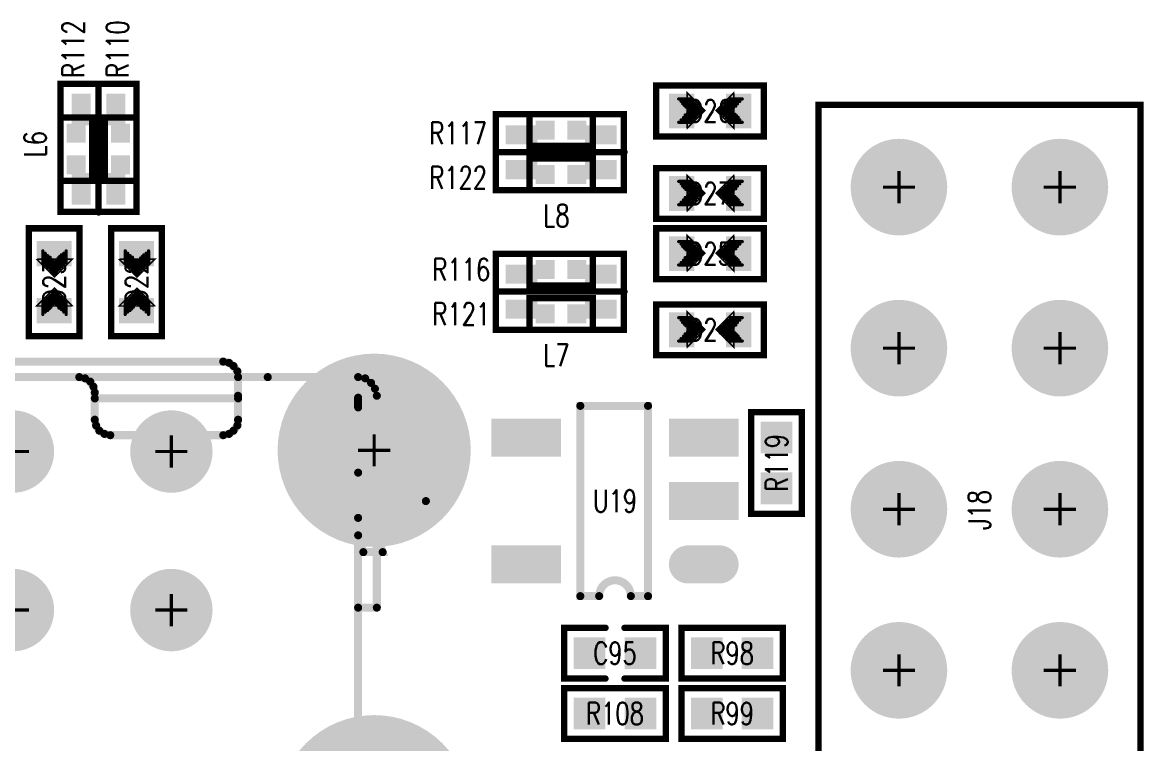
# Model space of a CAD drawing. Extents: x -4 to 157, y -7 to 87.
# Drawn here: x 90.65 to 108.34, y 5.32 to 16.7 of the extents above; entities that cross this region are included whole.
import ezdxf
from ezdxf.enums import TextEntityAlignment as Align

# ---------------------------------------------------------------- set-up
doc = ezdxf.new("R2010")
doc.units = 0
doc.linetypes.add('TRMIDX_0', pattern=[2, 1, 1])
doc.linetypes.add('TRMIDX_1', pattern=[2, 1, 1])
for name, color, linetype in [('DRIL_NPLTE_THRU_01', 3, 'CONTINUOUS'), ('DRIL_NPLTE_THRU_02', 171, 'CONTINUOUS'), ('DRIL_NPLTE_THRU_03', 222, 'CONTINUOUS'), ('DRIL_NPLTE_THRU_04', 2, 'CONTINUOUS'), ('DRIL_PLTE_THRU_01', 3, 'CONTINUOUS'), ('DRIL_PLTE_THRU_02', 171, 'CONTINUOUS'), ('DRIL_PLTE_THRU_03', 222, 'CONTINUOUS'), ('DRIL_PLTE_THRU_04', 2, 'CONTINUOUS'), ('DRIL_SYMBOL', 254, 'CONTINUOUS'), ('PADS_BOT', 56, 'CONTINUOUS'), ('PADS_INNER', 96, 'CONTINUOUS'), ('PADS_TOP', 96, 'CONTINUOUS'), ('PART_NAME_126', 6, 'CONTINUOUS'), ('PART_TOP_2DLINE_00', 255, 'CONTINUOUS'), ('PART_TOP_2DLINE_126', 255, 'CONTINUOUS'), ('PART_TOP_COPPER_01', 255, 'CONTINUOUS')]:
    doc.layers.add(name, color=color, linetype=linetype)
doc.styles.add('W0$05', font='simplex', dxfattribs={"width": 0.75})

# ---------------------------------------------------------------- blocks, each defined once
blk = doc.blocks.new('SMOOTH_0$1')
at = {"const_width": 0.05}
blk.add_lwpolyline([(-0.025, 0, 1), (0.025, 0, 1)], format="xyb", close=True, dxfattribs=at)
blk = doc.blocks.new('PART_BODY_TOP_275')
at = {"layer": 'PART_TOP_2DLINE_126', "const_width": 0.1}
for points in [[(-0.15, 0.4), (-0.8, 0.4), (-0.8, -0.4), (-0.15, -0.4)], [(0.15, -0.4), (0.8, -0.4), (0.8, 0.4), (0.15, 0.4)]]:
    blk.add_lwpolyline(points, dxfattribs=at)
at = {"layer": 'PART_TOP_2DLINE_126'}
for p in [(-0.8, 0.4), (-0.15, 0.4), (0.15, 0.4), (0.8, 0.4), (-0.8, -0.4), (-0.15, -0.4), (0.15, -0.4), (0.8, -0.4)]:
    blk.add_blockref('SMOOTH_0$1', p, dxfattribs=at)
blk = doc.blocks.new('DRIL_HOLE_0')
blk.add_lwpolyline([(0, 0, 1), (0, 0, 1)], format="xyb", close=True)
blk = doc.blocks.new('PAD_0')
blk.add_lwpolyline([(0, 0, 1), (0, 0, 1)], format="xyb", close=True)
blk = doc.blocks.new('PAD_11')
at = {"const_width": 0.5}
blk.add_lwpolyline([(-0.25, 0), (0.25, 0)], dxfattribs=at)
blk = doc.blocks.new('STK_TOP_7')
at = {"layer": 'DRIL_PLTE_THRU_01'}
blk.add_blockref('DRIL_HOLE_0', (0, 0), dxfattribs=at)
at = {"layer": 'DRIL_PLTE_THRU_02'}
blk.add_blockref('DRIL_HOLE_0', (0, 0), dxfattribs=at)
at = {"layer": 'DRIL_PLTE_THRU_03'}
blk.add_blockref('DRIL_HOLE_0', (0, 0), dxfattribs=at)
at = {"layer": 'DRIL_PLTE_THRU_04'}
blk.add_blockref('DRIL_HOLE_0', (0, 0), dxfattribs=at)
at = {"layer": 'PADS_BOT'}
blk.add_blockref('PAD_0', (0, 0), dxfattribs=at)
at = {"layer": 'PADS_INNER'}
blk.add_blockref('PAD_0', (0, 0), dxfattribs=at)
at = {"layer": 'PADS_TOP'}
blk.add_blockref('PAD_11', (0, 0), dxfattribs=at)
blk = doc.blocks.new('SYM_TOP_5')
for name, p in [('PART_BODY_TOP_275', (0, 0)), ('STK_TOP_7', (-0.4, 0)), ('STK_TOP_7', (0.4, 0))]:
    blk.add_blockref(name, p)
blk = doc.blocks.new('PART_TOP_126')
blk.add_blockref('SYM_TOP_5', (0, 0))
at = {"layer": 'PART_NAME_126', "style": 'W0$05', "width": 0.75}
blk.add_text('C95', height=0.35, dxfattribs=at).set_placement((0, 0), align=Align.MIDDLE_CENTER)
blk = doc.blocks.new('SMOOTH_0$0254')
at = {"const_width": 0.0127}
blk.add_lwpolyline([(-0.00635, 0, 1), (0.00635, 0, 1)], format="xyb", close=True, dxfattribs=at)
blk = doc.blocks.new('SMOOTH_0$0508')
at = {"const_width": 0.0254}
blk.add_lwpolyline([(-0.0127, 0, 1), (0.0127, 0, 1)], format="xyb", close=True, dxfattribs=at)
blk = doc.blocks.new('PART_BODY_TOP_283')
at = {"layer": 'PART_TOP_2DLINE_126', "const_width": 0.1}
blk.add_lwpolyline([(0.85, -0.4), (0.85, 0.4), (-0.85, 0.4), (-0.85, -0.4)], close=True, dxfattribs=at)
at = {"layer": 'PART_TOP_COPPER_01', "linetype": 'TRMIDX_0', "const_width": 0.0508}
for points in [[(-0.3048, 0.1905), (-0.4953, 0.1905)], [(-0.2667, 0.1524), (-0.4572, 0.1524)], [(-0.2413, 0.1143), (-0.4318, 0.1143)], [(-0.2159, 0.0889), (-0.4064, 0.0889)], [(-0.1905, 0.0635), (-0.381, 0.0635)], [(-0.1524, 0.0381), (-0.3429, 0.0381)], [(-0.1397, -0.0127), (-0.3302, -0.0127)], [(-0.127, 0.0127), (-0.3175, 0.0127)], [(-0.3048, -0.1778), (-0.4953, -0.1778)], [(-0.2667, -0.1397), (-0.4572, -0.1397)], [(-0.2286, -0.1016), (-0.4191, -0.1016)], [(-0.2032, -0.0635), (-0.3937, -0.0635)], [(-0.1651, -0.0381), (-0.3556, -0.0381)]]:
    blk.add_lwpolyline(points, dxfattribs=at)
at = {"layer": 'PART_TOP_COPPER_01', "linetype": 'TRMIDX_0', "const_width": 0.0254}
for points in [[(-0.3556, -0.2667), (-0.08255, 0.00635), (-0.36195, 0.28575), (-0.36195, -0.254), (-0.3556, -0.254)], [(-0.3048, -0.1651), (-0.1397, 0), (-0.31115, 0.17145), (-0.31115, -0.1524), (-0.3048, -0.1524)]]:
    blk.add_lwpolyline(points, close=True, dxfattribs=at)
at = {"layer": 'PART_TOP_COPPER_01', "linetype": 'TRMIDX_1', "const_width": 0.0254}
for points in [[(0.3683, 0.2794), (0.09525, 0.00635), (0.37465, -0.27305), (0.37465, 0.2667), (0.3683, 0.2667)], [(0.3175, 0.1778), (0.1524, 0.0127), (0.32385, -0.15875), (0.32385, 0.1651), (0.3175, 0.1651)]]:
    blk.add_lwpolyline(points, close=True, dxfattribs=at)
at = {"layer": 'PART_TOP_COPPER_01', "linetype": 'TRMIDX_1', "const_width": 0.0508}
for points in [[(0.2794, 0.1524), (0.4699, 0.1524)], [(0.3175, 0.1905), (0.508, 0.1905)], [(0.1397, 0), (0.3302, 0)], [(0.1524, 0.0254), (0.3429, 0.0254)], [(0.1651, -0.0254), (0.3556, -0.0254)], [(0.1778, 0.0508), (0.3683, 0.0508)], [(0.2159, 0.0762), (0.4064, 0.0762)], [(0.2413, 0.1143), (0.4318, 0.1143)], [(0.2032, -0.0508), (0.3937, -0.0508)], [(0.2286, -0.0762), (0.4191, -0.0762)], [(0.254, -0.1016), (0.4445, -0.1016)], [(0.2794, -0.1397), (0.4699, -0.1397)], [(0.3175, -0.1778), (0.508, -0.1778)]]:
    blk.add_lwpolyline(points, dxfattribs=at)
at = {"layer": 'PART_TOP_2DLINE_126'}
for p in [(-0.85, 0.4), (0.85, 0.4), (-0.85, -0.4), (0.85, -0.4)]:
    blk.add_blockref('SMOOTH_0$1', p, dxfattribs=at)
at = {"layer": 'PART_TOP_COPPER_01'}
for name, p in [('SMOOTH_0$0508', (-0.4953, 0.1905)), ('SMOOTH_0$0508', (-0.4572, 0.1524)), ('SMOOTH_0$0254', (-0.36195, 0.28575)), ('SMOOTH_0$0508', (-0.3048, 0.1905)), ('SMOOTH_0$0254', (-0.31115, 0.17145)), ('SMOOTH_0$0508', (-0.2667, 0.1524)), ('SMOOTH_0$0508', (0.2794, 0.1524)), ('SMOOTH_0$0508', (0.3175, 0.1905)), ('SMOOTH_0$0254', (0.3175, 0.1778)), ('SMOOTH_0$0254', (0.3175, 0.1651)), ('SMOOTH_0$0254', (0.32385, 0.1651)), ('SMOOTH_0$0254', (0.3683, 0.2794)), ('SMOOTH_0$0254', (0.3683, 0.2667)), ('SMOOTH_0$0254', (0.37465, 0.2667)), ('SMOOTH_0$0508', (0.4699, 0.1524)), ('SMOOTH_0$0508', (0.508, 0.1905)), ('SMOOTH_0$0508', (-0.4318, 0.1143)), ('SMOOTH_0$0508', (-0.4064, 0.0889)), ('SMOOTH_0$0508', (-0.381, 0.0635)), ('SMOOTH_0$0508', (-0.3429, 0.0381)), ('SMOOTH_0$0508', (-0.3302, -0.0127)), ('SMOOTH_0$0508', (-0.3175, 0.0127)), ('SMOOTH_0$0508', (-0.2413, 0.1143)), ('SMOOTH_0$0508', (-0.2159, 0.0889)), ('SMOOTH_0$0508', (-0.1905, 0.0635)), ('SMOOTH_0$0508', (-0.1524, 0.0381)), ('SMOOTH_0$0508', (-0.1397, -0.0127)), ('SMOOTH_0$0508', (-0.127, 0.0127)), ('SMOOTH_0$0254', (-0.1397, 0)), ('SMOOTH_0$0254', (-0.08255, 0.00635)), ('SMOOTH_0$0254', (0.09525, 0.00635)), ('SMOOTH_0$0508', (0.1397, 0)), ('SMOOTH_0$0508', (0.1524, 0.0254)), ('SMOOTH_0$0254', (0.1524, 0.0127)), ('SMOOTH_0$0508', (0.1651, -0.0254)), ('SMOOTH_0$0508', (0.1778, 0.0508)), ('SMOOTH_0$0508', (0.2159, 0.0762)), ('SMOOTH_0$0508', (0.2413, 0.1143)), ('SMOOTH_0$0508', (0.3302, 0)), ('SMOOTH_0$0508', (0.3429, 0.0254)), ('SMOOTH_0$0508', (0.3556, -0.0254)), ('SMOOTH_0$0508', (0.3683, 0.0508)), ('SMOOTH_0$0508', (0.4064, 0.0762)), ('SMOOTH_0$0508', (0.4318, 0.1143)), ('SMOOTH_0$0508', (-0.4953, -0.1778)), ('SMOOTH_0$0508', (-0.4572, -0.1397)), ('SMOOTH_0$0508', (-0.4191, -0.1016)), ('SMOOTH_0$0508', (-0.3937, -0.0635)), ('SMOOTH_0$0508', (-0.3556, -0.0381)), ('SMOOTH_0$0508', (-0.3048, -0.1778)), ('SMOOTH_0$0254', (-0.31115, -0.1524)), ('SMOOTH_0$0254', (-0.3048, -0.1524)), ('SMOOTH_0$0254', (-0.3048, -0.1651)), ('SMOOTH_0$0508', (-0.2667, -0.1397)), ('SMOOTH_0$0508', (-0.2286, -0.1016)), ('SMOOTH_0$0508', (-0.2032, -0.0635)), ('SMOOTH_0$0508', (-0.1651, -0.0381)), ('SMOOTH_0$0508', (0.2032, -0.0508)), ('SMOOTH_0$0508', (0.2286, -0.0762)), ('SMOOTH_0$0508', (0.254, -0.1016)), ('SMOOTH_0$0508', (0.2794, -0.1397)), ('SMOOTH_0$0508', (0.3175, -0.1778)), ('SMOOTH_0$0254', (0.32385, -0.15875)), ('SMOOTH_0$0508', (0.3937, -0.0508)), ('SMOOTH_0$0508', (0.4191, -0.0762)), ('SMOOTH_0$0508', (0.4445, -0.1016)), ('SMOOTH_0$0508', (0.4699, -0.1397)), ('SMOOTH_0$0508', (0.508, -0.1778)), ('SMOOTH_0$0254', (-0.36195, -0.254)), ('SMOOTH_0$0254', (-0.3556, -0.254)), ('SMOOTH_0$0254', (-0.3556, -0.2667)), ('SMOOTH_0$0254', (0.37465, -0.27305))]:
    blk.add_blockref(name, p, dxfattribs=at)
blk = doc.blocks.new('PAD_18')
at = {"const_width": 0.4}
blk.add_lwpolyline([(-0.275, 0), (0.275, 0)], dxfattribs=at)
blk = doc.blocks.new('STK_TOP_15')
at = {"layer": 'DRIL_PLTE_THRU_01'}
blk.add_blockref('DRIL_HOLE_0', (0, 0), dxfattribs=at)
at = {"layer": 'DRIL_PLTE_THRU_02'}
blk.add_blockref('DRIL_HOLE_0', (0, 0), dxfattribs=at)
at = {"layer": 'DRIL_PLTE_THRU_03'}
blk.add_blockref('DRIL_HOLE_0', (0, 0), dxfattribs=at)
at = {"layer": 'DRIL_PLTE_THRU_04'}
blk.add_blockref('DRIL_HOLE_0', (0, 0), dxfattribs=at)
at = {"layer": 'PADS_BOT'}
blk.add_blockref('PAD_0', (0, 0), dxfattribs=at)
at = {"layer": 'PADS_INNER'}
blk.add_blockref('PAD_0', (0, 0), dxfattribs=at)
at = {"layer": 'PADS_TOP', "rotation": 90}
blk.add_blockref('PAD_18', (0, 0), dxfattribs=at)
blk = doc.blocks.new('SYM_TOP_13')
for name, p in [('PART_BODY_TOP_283', (0, 0)), ('STK_TOP_15', (-0.45, 0)), ('STK_TOP_15', (0.45, 0))]:
    blk.add_blockref(name, p)
blk = doc.blocks.new('PART_TOP_145')
blk.add_blockref('SYM_TOP_13', (0, 0))
at = {"layer": 'PART_NAME_126', "style": 'W0$05', "width": 0.75}
blk.add_text('D22', height=0.35, rotation=180, dxfattribs=at).set_placement((0, 0), align=Align.MIDDLE_CENTER)
blk = doc.blocks.new('PART_TOP_146')
blk.add_blockref('SYM_TOP_13', (0, 0))
at = {"layer": 'PART_NAME_126', "style": 'W0$05', "width": 0.75}
blk.add_text('D23', height=0.35, rotation=180, dxfattribs=at).set_placement((0, 0), align=Align.MIDDLE_CENTER)
blk = doc.blocks.new('PART_TOP_147')
blk.add_blockref('SYM_TOP_13', (0, 0))
at = {"layer": 'PART_NAME_126', "style": 'W0$05', "width": 0.75}
blk.add_text('D24', height=0.35, dxfattribs=at).set_placement((0, 0), align=Align.MIDDLE_CENTER)
blk = doc.blocks.new('PART_TOP_148')
blk.add_blockref('SYM_TOP_13', (0, 0))
at = {"layer": 'PART_NAME_126', "style": 'W0$05', "width": 0.75}
blk.add_text('D25', height=0.35, dxfattribs=at).set_placement((0, 0), align=Align.MIDDLE_CENTER)
blk = doc.blocks.new('PART_TOP_149')
blk.add_blockref('SYM_TOP_13', (0, 0))
at = {"layer": 'PART_NAME_126', "style": 'W0$05', "width": 0.75}
blk.add_text('D26', height=0.35, dxfattribs=at).set_placement((0, 0), align=Align.MIDDLE_CENTER)
blk = doc.blocks.new('PART_TOP_150')
blk.add_blockref('SYM_TOP_13', (0, 0))
at = {"layer": 'PART_NAME_126', "style": 'W0$05', "width": 0.75}
blk.add_text('D27', height=0.35, dxfattribs=at).set_placement((0, 0), align=Align.MIDDLE_CENTER)
blk = doc.blocks.new('PART_BODY_TOP_298')
at = {"layer": 'PART_TOP_2DLINE_126', "const_width": 0.1}
blk.add_lwpolyline([(-6.4, -2.54), (6.38, -2.54), (6.38, 2.54), (-6.4, 2.54)], close=True, dxfattribs=at)
at = {"layer": 'PART_TOP_2DLINE_126'}
for p in [(-6.4, 2.54), (-6.4, -2.54)]:
    blk.add_blockref('SMOOTH_0$1', p, dxfattribs=at)
blk = doc.blocks.new('DRIL_SYMBOL_0$899998')
at = {"layer": 'DRIL_SYMBOL', "const_width": 0.0508}
for points in [[(0, -0.254), (0, 0.254)], [(-0.254, 0), (0.254, 0)]]:
    blk.add_lwpolyline(points, dxfattribs=at)
blk = doc.blocks.new('DRIL_HOLE_0$899998')
at = {"const_width": 0.45}
blk.add_lwpolyline([(-0.225, 0, 1), (0.225, 0, 1)], format="xyb", close=True, dxfattribs=at)
blk.add_blockref('DRIL_SYMBOL_0$899998', (0, 0))
blk = doc.blocks.new('PAD_3')
at = {"const_width": 0.575005}
blk.add_lwpolyline([(0, -0.287502, 1), (0, 0.287502, 1)], format="xyb", close=True, dxfattribs=at)
blk = doc.blocks.new('PAD_5')
at = {"const_width": 0.762}
blk.add_lwpolyline([(0, -0.381, 1), (0, 0.381, 1)], format="xyb", close=True, dxfattribs=at)
blk = doc.blocks.new('STK_TOP_39')
at = {"layer": 'DRIL_PLTE_THRU_01'}
blk.add_blockref('DRIL_HOLE_0$899998', (0, 0), dxfattribs=at)
at = {"layer": 'DRIL_PLTE_THRU_02'}
blk.add_blockref('DRIL_HOLE_0$899998', (0, 0), dxfattribs=at)
at = {"layer": 'DRIL_PLTE_THRU_03'}
blk.add_blockref('DRIL_HOLE_0$899998', (0, 0), dxfattribs=at)
at = {"layer": 'DRIL_PLTE_THRU_04'}
blk.add_blockref('DRIL_HOLE_0$899998', (0, 0), dxfattribs=at)
at = {"layer": 'PADS_BOT'}
blk.add_blockref('PAD_5', (0, 0), dxfattribs=at)
at = {"layer": 'PADS_INNER'}
blk.add_blockref('PAD_3', (0, 0), dxfattribs=at)
at = {"layer": 'PADS_TOP'}
blk.add_blockref('PAD_5', (0, 0), dxfattribs=at)
blk = doc.blocks.new('SYM_TOP_28')
for name, p in [('PART_BODY_TOP_298', (0, 0)), ('STK_TOP_39', (-5.1, 1.27)), ('STK_TOP_39', (-2.56, 1.27)), ('STK_TOP_39', (-0.02, 1.27)), ('STK_TOP_39', (2.52, 1.27)), ('STK_TOP_39', (-5.1, -1.27)), ('STK_TOP_39', (-2.56, -1.27)), ('STK_TOP_39', (-0.02, -1.27)), ('STK_TOP_39', (2.52, -1.27))]:
    blk.add_blockref(name, p)
blk = doc.blocks.new('PART_TOP_194')
blk.add_blockref('SYM_TOP_28', (0, 0))
at = {"layer": 'PART_NAME_126', "style": 'W0$05', "width": 0.75}
blk.add_text('J18', height=0.35, rotation=180, dxfattribs=at).set_placement((-0.01, 0), align=Align.MIDDLE_CENTER)
blk = doc.blocks.new('PART_BODY_TOP_304')
at = {"layer": 'PART_TOP_2DLINE_126', "const_width": 0.1}
blk.add_lwpolyline([(-0.99, -0.6), (-0.99, 0.6), (1.03, 0.6), (1.03, -0.6)], close=True, dxfattribs=at)
blk.add_lwpolyline([(-1, -0.002), (1, -0.002)], dxfattribs=at)
at = {"layer": 'PART_TOP_2DLINE_126'}
for p in [(-0.99, 0.6), (1.03, 0.6), (-1, -0.002), (1, -0.002), (-0.99, -0.6), (1.03, -0.6)]:
    blk.add_blockref('SMOOTH_0$1', p, dxfattribs=at)
blk = doc.blocks.new('PAD_59')
at = {"const_width": 0.3}
blk.add_lwpolyline([(-0.25, 0), (0.25, 0)], dxfattribs=at)
blk = doc.blocks.new('STK_TOP_53')
at = {"layer": 'DRIL_PLTE_THRU_01'}
blk.add_blockref('DRIL_HOLE_0', (0, 0), dxfattribs=at)
at = {"layer": 'DRIL_PLTE_THRU_02'}
blk.add_blockref('DRIL_HOLE_0', (0, 0), dxfattribs=at)
at = {"layer": 'DRIL_PLTE_THRU_03'}
blk.add_blockref('DRIL_HOLE_0', (0, 0), dxfattribs=at)
at = {"layer": 'DRIL_PLTE_THRU_04'}
blk.add_blockref('DRIL_HOLE_0', (0, 0), dxfattribs=at)
at = {"layer": 'PADS_BOT'}
blk.add_blockref('PAD_0', (0, 0), dxfattribs=at)
at = {"layer": 'PADS_INNER'}
blk.add_blockref('PAD_0', (0, 0), dxfattribs=at)
at = {"layer": 'PADS_TOP'}
blk.add_blockref('PAD_59', (0, 0), dxfattribs=at)
blk = doc.blocks.new('SYM_TOP_34')
for name, p in [('PART_BODY_TOP_304', (0, 0)), ('STK_TOP_53', (-0.625, 0.275)), ('STK_TOP_53', (0.625, 0.275)), ('STK_TOP_53', (-0.625, -0.275)), ('STK_TOP_53', (0.625, -0.275))]:
    blk.add_blockref(name, p)
blk = doc.blocks.new('PART_TOP_210')
blk.add_blockref('SYM_TOP_34', (0, 0))
at = {"layer": 'PART_NAME_126', "style": 'W0$05', "width": 0.75}
blk.add_text('L6', height=0.35, dxfattribs=at).set_placement((0.075, 1), align=Align.MIDDLE_CENTER)
blk = doc.blocks.new('PART_TOP_211')
blk.add_blockref('SYM_TOP_34', (0, 0))
at = {"layer": 'PART_NAME_126', "style": 'W0$05', "width": 0.75}
blk.add_text('L7', height=0.35, rotation=180, dxfattribs=at).set_placement((0.075, 1), align=Align.MIDDLE_CENTER)
blk = doc.blocks.new('PART_TOP_212')
blk.add_blockref('SYM_TOP_34', (0, 0))
at = {"layer": 'PART_NAME_126', "style": 'W0$05', "width": 0.75}
blk.add_text('L8', height=0.35, rotation=180, dxfattribs=at).set_placement((0.075, 1), align=Align.MIDDLE_CENTER)
blk = doc.blocks.new('PART_BODY_TOP_290')
at = {"layer": 'PART_TOP_2DLINE_126', "const_width": 0.1}
blk.add_lwpolyline([(-0.8, 0.4), (0.8, 0.4), (0.8, -0.4), (-0.8, -0.4)], close=True, dxfattribs=at)
at = {"layer": 'PART_TOP_2DLINE_126'}
for p in [(-0.8, 0.4), (0.8, 0.4), (-0.8, -0.4), (0.8, -0.4)]:
    blk.add_blockref('SMOOTH_0$1', p, dxfattribs=at)
blk = doc.blocks.new('SYM_TOP_20')
for name, p in [('PART_BODY_TOP_290', (0, 0)), ('STK_TOP_7', (-0.4, 0)), ('STK_TOP_7', (0.4, 0))]:
    blk.add_blockref(name, p)
blk = doc.blocks.new('PART_TOP_242')
blk.add_blockref('SYM_TOP_20', (0, 0))
at = {"layer": 'PART_NAME_126', "style": 'W0$05', "width": 0.75}
blk.add_text('R108', height=0.35, dxfattribs=at).set_placement((0, 0), align=Align.MIDDLE_CENTER)
blk = doc.blocks.new('PART_TOP_248')
blk.add_blockref('SYM_TOP_20', (0, 0))
at = {"layer": 'PART_NAME_126', "style": 'W0$05', "width": 0.75}
blk.add_text('R119', height=0.35, rotation=180, dxfattribs=at).set_placement((0, 0), align=Align.MIDDLE_CENTER)
blk = doc.blocks.new('PART_TOP_389')
blk.add_blockref('SYM_TOP_20', (0, 0))
at = {"layer": 'PART_NAME_126', "style": 'W0$05', "width": 0.75}
blk.add_text('R98', height=0.35, dxfattribs=at).set_placement((0, 0), align=Align.MIDDLE_CENTER)
blk = doc.blocks.new('PART_TOP_390')
blk.add_blockref('SYM_TOP_20', (0, 0))
at = {"layer": 'PART_NAME_126', "style": 'W0$05', "width": 0.75}
blk.add_text('R99', height=0.35, dxfattribs=at).set_placement((0, 0), align=Align.MIDDLE_CENTER)
blk = doc.blocks.new('SMOOTH_0$127')
at = {"const_width": 0.0635}
blk.add_lwpolyline([(-0.03175, 0, 1), (0.03175, 0, 1)], format="xyb", close=True, dxfattribs=at)
blk = doc.blocks.new('PART_BODY_TOP_319')
at = {"layer": 'PART_TOP_2DLINE_00', "const_width": 0.127}
blk.add_lwpolyline([(-0.25, 1.5, 1), (0.25, 1.5), (0.547, 1.5), (0.547, -1.5), (-0.521, -1.5), (-0.521, 1.5)], format="xyb", close=True, dxfattribs=at)
at = {"layer": 'PART_TOP_2DLINE_00'}
for p in [(-0.521, 1.5), (-0.25, 1.5), (0.25, 1.5), (0.547, 1.5), (-0.521, -1.5), (0.547, -1.5)]:
    blk.add_blockref('SMOOTH_0$127', p, dxfattribs=at)
blk = doc.blocks.new('PAD_74')
at = {"const_width": 0.3}
blk.add_lwpolyline([(-0.25, -0.15), (0.25, -0.15, 1), (0.25, 0.15), (-0.25, 0.15, 1)], format="xyb", close=True, dxfattribs=at)
blk = doc.blocks.new('STK_TOP_74')
at = {"layer": 'DRIL_PLTE_THRU_01'}
blk.add_blockref('DRIL_HOLE_0', (0, 0), dxfattribs=at)
at = {"layer": 'DRIL_PLTE_THRU_02'}
blk.add_blockref('DRIL_HOLE_0', (0, 0), dxfattribs=at)
at = {"layer": 'DRIL_PLTE_THRU_03'}
blk.add_blockref('DRIL_HOLE_0', (0, 0), dxfattribs=at)
at = {"layer": 'DRIL_PLTE_THRU_04'}
blk.add_blockref('DRIL_HOLE_0', (0, 0), dxfattribs=at)
at = {"layer": 'PADS_BOT'}
blk.add_blockref('PAD_0', (0, 0), dxfattribs=at)
at = {"layer": 'PADS_INNER'}
blk.add_blockref('PAD_0', (0, 0), dxfattribs=at)
at = {"layer": 'PADS_TOP'}
blk.add_blockref('PAD_74', (0, 0), dxfattribs=at)
blk = doc.blocks.new('PAD_75')
at = {"const_width": 0.6}
blk.add_lwpolyline([(-0.55, 0), (0.55, 0)], dxfattribs=at)
blk = doc.blocks.new('STK_TOP_73')
at = {"layer": 'DRIL_PLTE_THRU_01'}
blk.add_blockref('DRIL_HOLE_0', (0, 0), dxfattribs=at)
at = {"layer": 'DRIL_PLTE_THRU_02'}
blk.add_blockref('DRIL_HOLE_0', (0, 0), dxfattribs=at)
at = {"layer": 'DRIL_PLTE_THRU_03'}
blk.add_blockref('DRIL_HOLE_0', (0, 0), dxfattribs=at)
at = {"layer": 'DRIL_PLTE_THRU_04'}
blk.add_blockref('DRIL_HOLE_0', (0, 0), dxfattribs=at)
at = {"layer": 'PADS_BOT'}
blk.add_blockref('PAD_0', (0, 0), dxfattribs=at)
at = {"layer": 'PADS_INNER'}
blk.add_blockref('PAD_0', (0, 0), dxfattribs=at)
at = {"layer": 'PADS_TOP'}
blk.add_blockref('PAD_75', (0, 0), dxfattribs=at)
blk = doc.blocks.new('SYM_TOP_49')
for name, p in [('PART_BODY_TOP_319', (0, 0)), ('STK_TOP_74', (-1.4, 1)), ('STK_TOP_73', (1.4, 1)), ('STK_TOP_73', (-1.4, 0)), ('STK_TOP_73', (-1.4, -1)), ('STK_TOP_73', (1.4, -1))]:
    blk.add_blockref(name, p)
blk = doc.blocks.new('PART_TOP_409')
blk.add_blockref('SYM_TOP_49', (0, 0))
at = {"layer": 'PART_NAME_126', "style": 'W0$05', "width": 0.75}
blk.add_text('U19', height=0.35, rotation=180, dxfattribs=at).set_placement((0, 0), align=Align.MIDDLE_CENTER)
blk = doc.blocks.new('PART_BODY_TOP_339')
at = {"layer": 'PART_TOP_2DLINE_126', "const_width": 0.127}
for points in [[(7.099, 4.318), (7.099, -4.318)], [(6.854, -2.047), (6.854, 2.047), (6.834, 2.149), (6.783, 2.22), (6.702, 2.271), (6.61, 2.292)], [(6.61, -2.292), (6.702, -2.271), (6.783, -2.22), (6.834, -2.139), (6.854, -2.047)], [(6.854, -2.047), (6.854, -4.553), (6.946, -4.542), (7.028, -4.481), (7.079, -4.41), (7.099, -4.318)], [(6.854, -5.021), (6.854, -2.047)], [(6.61, -2.292), (6.182, -2.292), (6.091, -2.312), (6.009, -2.363), (5.958, -2.444), (5.938, -2.536), (5.938, -4.318)], [(6.518, -2.292), (6.518, -4.553)], [(5.938, -4.318), (5.958, -4.41), (6.009, -4.481), (6.091, -4.542), (6.182, -4.553)], [(6.854, -4.553), (6.946, -4.542), (7.028, -4.481), (7.079, -4.41), (7.099, -4.318)], [(6.182, -4.553), (6.854, -4.553)], [(6.559, -4.553), (6.854, -4.553)], [(6.854, -6.447), (6.854, -4.553)], [(0.693, -6.447), (4.634, -6.447)], [(3.218, -6.742), (6.559, -6.742), (6.671, -6.712), (6.763, -6.651), (6.834, -6.559), (6.854, -6.447)], [(6.518, -6.447), (3.218, -6.447), (3.218, -6.742)], [(4.094, -6.529), (4.359, -6.447)], [(5.347, -6.447), (4.094, -6.834), (4.094, -6.529)], [(4.634, -6.447), (6.854, -6.447)], [(4.634, -6.447), (4.899, -7.516)], [(6.376, -6.447), (6.518, -6.447)], [(6.518, -6.447), (6.529, -6.447)]]:
    blk.add_lwpolyline(points, dxfattribs=at)
at = {"layer": 'PART_TOP_2DLINE_126'}
for p in [(6.834, -2.139), (6.854, -2.047), (6.854, -2.047), (6.854, -2.047), (6.854, -2.047), (6.009, -2.363), (6.091, -2.312), (6.182, -2.292), (6.518, -2.292), (6.61, -2.292), (6.61, -2.292), (6.702, -2.271), (6.783, -2.22), (5.938, -2.536), (5.958, -2.444), (5.938, -4.318), (5.938, -4.318), (5.958, -4.41), (6.009, -4.481), (7.028, -4.481), (7.028, -4.481), (7.079, -4.41), (7.079, -4.41), (7.099, -4.318), (7.099, -4.318), (7.099, -4.318), (6.091, -4.542), (6.182, -4.553), (6.182, -4.553), (6.518, -4.553), (6.559, -4.553), (6.854, -4.553), (6.854, -4.553), (6.854, -4.553), (6.854, -4.553), (6.854, -4.553), (6.946, -4.542), (6.946, -4.542), (6.854, -5.021), (3.218, -6.447), (4.094, -6.529), (4.094, -6.529), (4.359, -6.447), (4.634, -6.447), (4.634, -6.447), (4.634, -6.447), (5.347, -6.447), (6.376, -6.447), (6.518, -6.447), (6.518, -6.447), (6.518, -6.447), (6.529, -6.447), (6.834, -6.559), (6.854, -6.447), (6.854, -6.447), (6.854, -6.447), (3.218, -6.742), (3.218, -6.742), (6.559, -6.742), (6.671, -6.712), (6.763, -6.651), (4.094, -6.834), (4.899, -7.516)]:
    blk.add_blockref('SMOOTH_0$127', p, dxfattribs=at)
blk = doc.blocks.new('DRIL_SYMBOL_0$9')
at = {"layer": 'DRIL_SYMBOL', "const_width": 0.0508}
for points in [[(0, -0.254), (0, 0.254)], [(-0.254, 0), (0.254, 0)]]:
    blk.add_lwpolyline(points, dxfattribs=at)
blk = doc.blocks.new('DRIL_HOLE_0$9')
at = {"const_width": 0.45}
blk.add_lwpolyline([(-0.225, 0, 1), (0.225, 0, 1)], format="xyb", close=True, dxfattribs=at)
blk.add_blockref('DRIL_SYMBOL_0$9', (0, 0))
blk = doc.blocks.new('PAD_98')
at = {"const_width": 0.45}
blk.add_lwpolyline([(0, -0.225, 1), (0, 0.225, 1)], format="xyb", close=True, dxfattribs=at)
blk = doc.blocks.new('PAD_30')
at = {"const_width": 0.65}
blk.add_lwpolyline([(0, -0.325, 1), (0, 0.325, 1)], format="xyb", close=True, dxfattribs=at)
blk = doc.blocks.new('STK_TOP_36')
at = {"layer": 'DRIL_PLTE_THRU_01'}
blk.add_blockref('DRIL_HOLE_0$9', (0, 0), dxfattribs=at)
at = {"layer": 'DRIL_PLTE_THRU_02'}
blk.add_blockref('DRIL_HOLE_0$9', (0, 0), dxfattribs=at)
at = {"layer": 'DRIL_PLTE_THRU_03'}
blk.add_blockref('DRIL_HOLE_0$9', (0, 0), dxfattribs=at)
at = {"layer": 'DRIL_PLTE_THRU_04'}
blk.add_blockref('DRIL_HOLE_0$9', (0, 0), dxfattribs=at)
at = {"layer": 'PADS_BOT'}
blk.add_blockref('PAD_30', (0, 0), dxfattribs=at)
at = {"layer": 'PADS_INNER'}
blk.add_blockref('PAD_98', (0, 0), dxfattribs=at)
at = {"layer": 'PADS_TOP'}
blk.add_blockref('PAD_30', (0, 0), dxfattribs=at)
blk = doc.blocks.new('DRIL_SYMBOL_2$286')
at = {"layer": 'DRIL_SYMBOL', "const_width": 0.0508}
for points in [[(0, -0.254), (0, 0.254)], [(-0.254, 0), (0.254, 0)]]:
    blk.add_lwpolyline(points, dxfattribs=at)
blk = doc.blocks.new('DRIL_HOLE_2$286')
at = {"const_width": 1.143}
blk.add_lwpolyline([(-0.5715, 0, 1), (0.5715, 0, 1)], format="xyb", close=True, dxfattribs=at)
blk.add_blockref('DRIL_SYMBOL_2$286', (0, 0))
blk = doc.blocks.new('PAD_99')
at = {"const_width": 1.25}
blk.add_lwpolyline([(0, -0.625, 1), (0, 0.625, 1)], format="xyb", close=True, dxfattribs=at)
blk = doc.blocks.new('PAD_100')
at = {"const_width": 1.524}
blk.add_lwpolyline([(0, -0.762, 1), (0, 0.762, 1)], format="xyb", close=True, dxfattribs=at)
blk = doc.blocks.new('STK_TOP_38')
at = {"layer": 'DRIL_PLTE_THRU_01'}
blk.add_blockref('DRIL_HOLE_2$286', (0, 0), dxfattribs=at)
at = {"layer": 'DRIL_PLTE_THRU_02'}
blk.add_blockref('DRIL_HOLE_2$286', (0, 0), dxfattribs=at)
at = {"layer": 'DRIL_PLTE_THRU_03'}
blk.add_blockref('DRIL_HOLE_2$286', (0, 0), dxfattribs=at)
at = {"layer": 'DRIL_PLTE_THRU_04'}
blk.add_blockref('DRIL_HOLE_2$286', (0, 0), dxfattribs=at)
at = {"layer": 'PADS_BOT'}
blk.add_blockref('PAD_100', (0, 0), dxfattribs=at)
at = {"layer": 'PADS_INNER'}
blk.add_blockref('PAD_99', (0, 0), dxfattribs=at)
at = {"layer": 'PADS_TOP'}
blk.add_blockref('PAD_100', (0, 0), dxfattribs=at)
blk = doc.blocks.new('SYM_TOP_69')
for name, p in [('PART_BODY_TOP_339', (0, 0)), ('STK_TOP_36', (3.18, -1)), ('STK_TOP_36', (5.68, -1)), ('STK_TOP_36', (3.18, -3.5)), ('STK_TOP_36', (5.68, -3.5)), ('STK_TOP_38', (0, -6.7)), ('STK_TOP_38', (5.7, -6.7))]:
    blk.add_blockref(name, p)
blk = doc.blocks.new('PART_TOP_463')
blk.add_blockref('SYM_TOP_69', (0, 0))
blk = doc.blocks.new('PART_BODY_TOP_342')
at = {"layer": 'PART_TOP_2DLINE_126', "const_width": 0.1}
blk.add_lwpolyline([(-0.5, 0.25), (0.5, 0.25), (0.5, -0.25), (-0.5, -0.25)], close=True, dxfattribs=at)
at = {"layer": 'PART_TOP_2DLINE_126'}
for p in [(-0.5, 0.25), (0.5, 0.25), (-0.5, -0.25), (0.5, -0.25)]:
    blk.add_blockref('SMOOTH_0$1', p, dxfattribs=at)
blk = doc.blocks.new('PAD_104')
at = {"const_width": 0.3}
blk.add_lwpolyline([(-0.15, 0), (0.15, 0)], dxfattribs=at)
blk = doc.blocks.new('STK_TOP_107')
at = {"layer": 'DRIL_NPLTE_THRU_01'}
blk.add_blockref('DRIL_HOLE_0', (0, 0), dxfattribs=at)
at = {"layer": 'DRIL_NPLTE_THRU_02'}
blk.add_blockref('DRIL_HOLE_0', (0, 0), dxfattribs=at)
at = {"layer": 'DRIL_NPLTE_THRU_03'}
blk.add_blockref('DRIL_HOLE_0', (0, 0), dxfattribs=at)
at = {"layer": 'DRIL_NPLTE_THRU_04'}
blk.add_blockref('DRIL_HOLE_0', (0, 0), dxfattribs=at)
at = {"layer": 'PADS_BOT'}
blk.add_blockref('PAD_0', (0, 0), dxfattribs=at)
at = {"layer": 'PADS_INNER'}
blk.add_blockref('PAD_0', (0, 0), dxfattribs=at)
at = {"layer": 'PADS_TOP'}
blk.add_blockref('PAD_104', (0, 0), dxfattribs=at)
blk = doc.blocks.new('SYM_TOP_72')
for name, p in [('PART_BODY_TOP_342', (0, 0)), ('STK_TOP_107', (-0.25, 0)), ('STK_TOP_107', (0.25, 0))]:
    blk.add_blockref(name, p)
blk = doc.blocks.new('PART_TOP_477')
blk.add_blockref('SYM_TOP_72', (0, 0))
at = {"layer": 'PART_NAME_126', "style": 'W0$05', "width": 0.75}
blk.add_text('R110', height=0.35, rotation=180, dxfattribs=at).set_placement((-1.575, -0.05), align=Align.MIDDLE_CENTER)
blk = doc.blocks.new('PART_TOP_479')
blk.add_blockref('SYM_TOP_72', (0, 0))
at = {"layer": 'PART_NAME_126', "style": 'W0$05', "width": 0.75}
blk.add_text('R112', height=0.35, rotation=180, dxfattribs=at).set_placement((-1.575, -0.05), align=Align.MIDDLE_CENTER)
blk = doc.blocks.new('PART_TOP_480')
blk.add_blockref('SYM_TOP_72', (0, 0))
at = {"layer": 'PART_NAME_126', "style": 'W0$05', "width": 0.75}
blk.add_text('R116', height=0.35, dxfattribs=at).set_placement((-1.575, 0), align=Align.MIDDLE_CENTER)
blk = doc.blocks.new('PART_TOP_481')
blk.add_blockref('SYM_TOP_72', (0, 0))
at = {"layer": 'PART_NAME_126', "style": 'W0$05', "width": 0.75}
blk.add_text('R117', height=0.35, dxfattribs=at).set_placement((-1.625, -0.05), align=Align.MIDDLE_CENTER)
blk = doc.blocks.new('PART_TOP_482')
blk.add_blockref('SYM_TOP_72', (0, 0))
at = {"layer": 'PART_NAME_126', "style": 'W0$05', "width": 0.75}
blk.add_text('R121', height=0.35, dxfattribs=at).set_placement((-1.575, 0), align=Align.MIDDLE_CENTER)
blk = doc.blocks.new('PART_TOP_483')
blk.add_blockref('SYM_TOP_72', (0, 0))
at = {"layer": 'PART_NAME_126', "style": 'W0$05', "width": 0.75}
blk.add_text('R122', height=0.35, dxfattribs=at).set_placement((-1.625, -0.05), align=Align.MIDDLE_CENTER)

msp = doc.modelspace()

# ---------------------------------------------------------------- block references
for name, p, rotation in [('PART_TOP_479', (91.5, 14.7), 270), ('PART_TOP_477', (92.2, 14.7), 270), ('PART_TOP_210', (91.85, 14.7), 90), ('PART_TOP_194', (105.75, 9), 270), ('PART_TOP_212', (99.15, 14.65), 180), ('PART_TOP_146', (91.15, 12.6), 270), ('PART_TOP_145', (92.45, 12.6), 270), ('PART_TOP_211', (99.15, 12.45), 180), ('PART_TOP_463', (89.5, 4.25), 90), ('PART_TOP_409', (100, 9.15), 180), ('PART_TOP_248', (102.55, 9.75), 270)]:
    msp.add_blockref(name, p, dxfattribs=dict(rotation=rotation))
for name, p in [('PART_TOP_149', (101.5, 15.3)), ('PART_TOP_481', (99.15, 15)), ('PART_TOP_483', (99.15, 14.3)), ('PART_TOP_150', (101.5, 14)), ('PART_TOP_148', (101.5, 13.05)), ('PART_TOP_480', (99.15, 12.8)), ('PART_TOP_482', (99.15, 12.1)), ('PART_TOP_147', (101.5, 11.85)), ('PART_TOP_126', (100, 6.75)), ('PART_TOP_389', (101.85, 6.75)), ('PART_TOP_242', (100, 5.8)), ('PART_TOP_390', (101.85, 5.8))]:
    msp.add_blockref(name, p)

doc.saveas('drawing.dxf')
